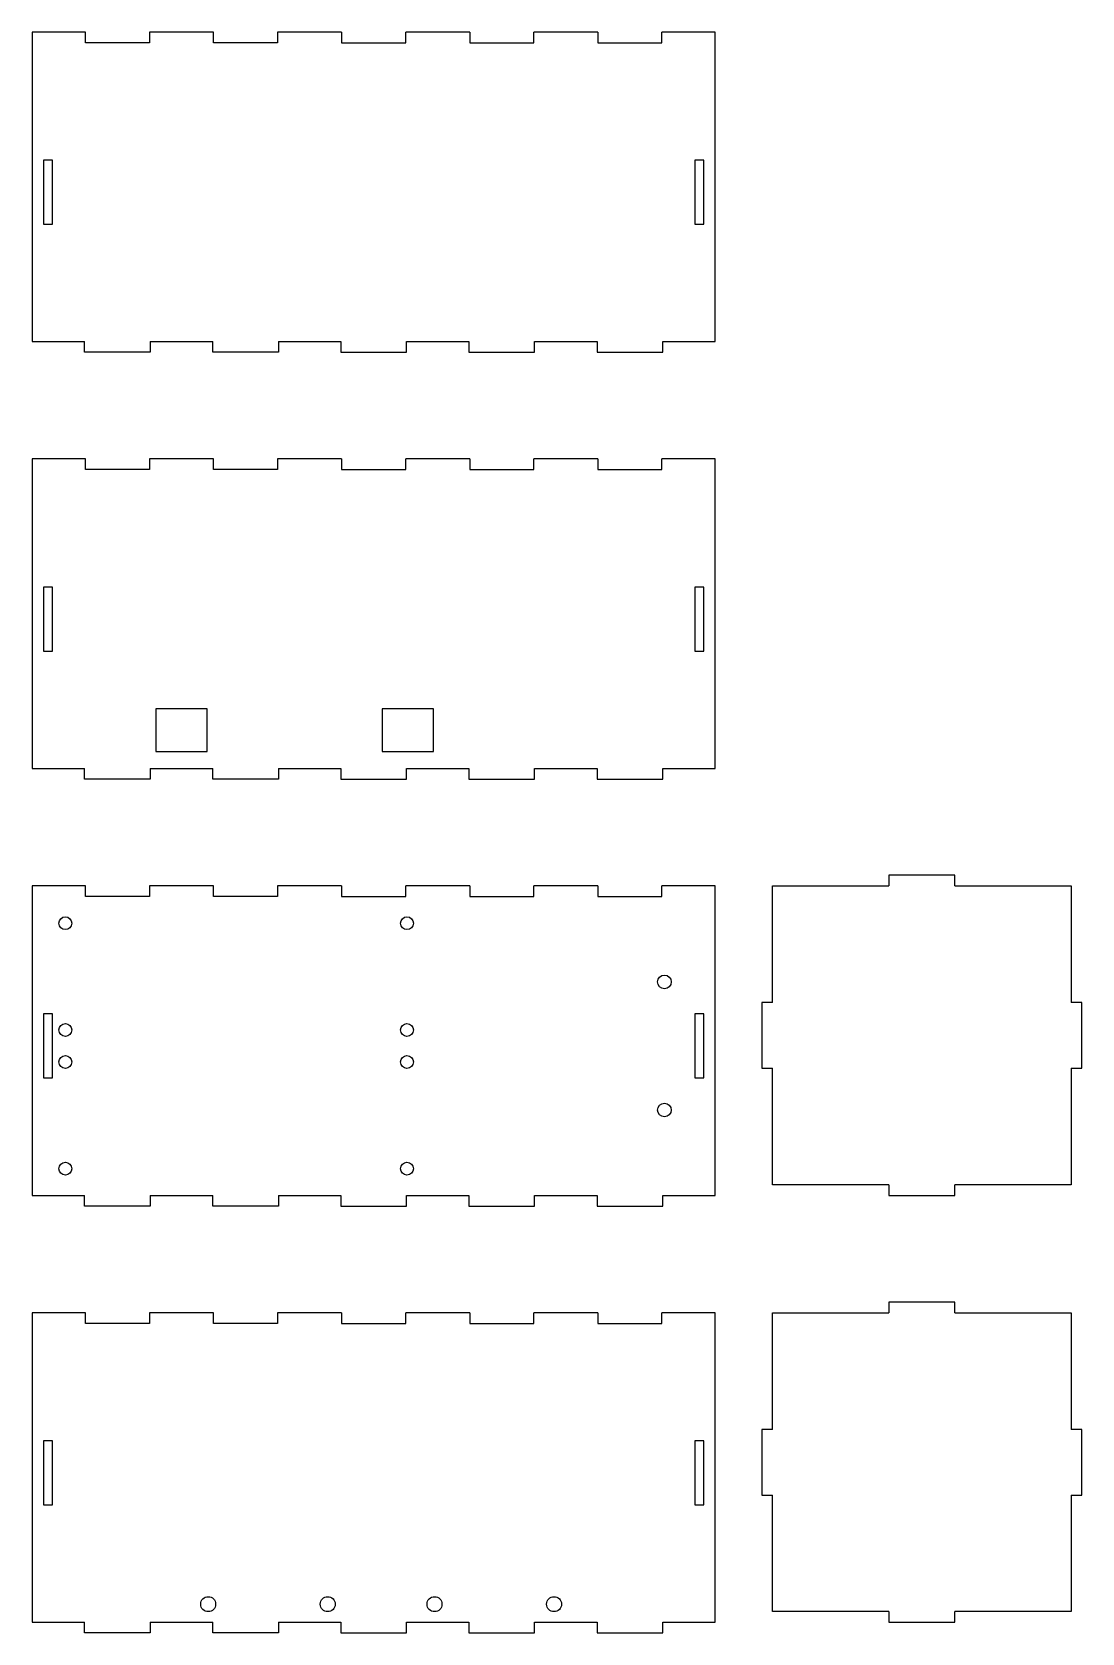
# Model space of a CAD drawing. Header units: millimetres. Extents: x 0 to 246, y 2 to 378.
import ezdxf

# ---------------------------------------------------------------- set-up
doc = ezdxf.new("R2010")
doc.units = ezdxf.units.MM

msp = doc.modelspace()

# ---------------------------------------------------------------- linework, layer by layer
at = {"color": 1}
for points in [[(12.5, 377.5), (0, 377.5), (0, 305), (12.3, 305)], [(27.5, 377.5), (27.5, 375), (12.5, 375), (12.5, 377.5)], [(42.5, 377.5), (27.5, 377.5)], [(57.5, 377.5), (57.5, 375), (42.5, 375), (42.5, 377.5)], [(72.5, 377.5), (57.5, 377.5)], [(72.5, 377.5), (72.5, 375), (87.5, 375), (87.5, 377.5)], [(102.5, 377.5), (87.5, 377.5)], [(102.5, 377.5), (102.5, 375), (117.5, 375), (117.5, 377.5)], [(132.5, 377.5), (117.5, 377.5)], [(132.5, 377.5), (132.5, 375), (147.5, 375), (147.5, 377.5)], [(147.7, 305), (160, 305), (160, 377.5), (147.5, 377.5)], [(27.7, 305), (27.7, 302.5), (12.3, 302.5), (12.3, 305)], [(27.7, 305), (42.3, 305)], [(57.7, 305), (57.7, 302.5), (42.3, 302.5), (42.3, 305)], [(57.7, 305), (72.3, 305)], [(72.3, 305), (72.3, 302.5), (87.7, 302.5), (87.7, 305)], [(87.7, 305), (102.3, 305)], [(102.3, 305), (102.3, 302.5), (117.7, 302.5), (117.7, 305)], [(117.7, 305), (132.3, 305)], [(132.3, 305), (132.3, 302.5), (147.7, 302.5), (147.7, 305)], [(12.5, 277.5), (0, 277.5), (0, 205), (12.3, 205)], [(27.5, 277.5), (27.5, 275), (12.5, 275), (12.5, 277.5)], [(42.5, 277.5), (27.5, 277.5)], [(57.5, 277.5), (57.5, 275), (42.5, 275), (42.5, 277.5)], [(72.5, 277.5), (57.5, 277.5)], [(72.5, 277.5), (72.5, 275), (87.5, 275), (87.5, 277.5)], [(102.5, 277.5), (87.5, 277.5)], [(102.5, 277.5), (102.5, 275), (117.5, 275), (117.5, 277.5)], [(132.5, 277.5), (117.5, 277.5)], [(132.5, 277.5), (132.5, 275), (147.5, 275), (147.5, 277.5)], [(147.7, 205), (160, 205), (160, 277.5), (147.5, 277.5)], [(27.7, 205), (27.7, 202.5), (12.3, 202.5), (12.3, 205)], [(27.7, 205), (42.3, 205)], [(57.7, 205), (57.7, 202.5), (42.3, 202.5), (42.3, 205)], [(57.7, 205), (72.3, 205)], [(72.3, 205), (72.3, 202.5), (87.7, 202.5), (87.7, 205)], [(87.7, 205), (102.3, 205)], [(102.3, 205), (102.3, 202.5), (117.7, 202.5), (117.7, 205)], [(117.7, 205), (132.3, 205)], [(132.3, 205), (132.3, 202.5), (147.7, 202.5), (147.7, 205)], [(216.06, 177.5), (216.06, 180), (200.66, 180), (200.66, 177.5)], [(12.5, 177.5), (0, 177.5), (0, 105), (12.3, 105)], [(27.5, 177.5), (27.5, 175), (12.5, 175), (12.5, 177.5)], [(42.5, 177.5), (27.5, 177.5)], [(57.5, 177.5), (57.5, 175), (42.5, 175), (42.5, 177.5)], [(72.5, 177.5), (57.5, 177.5)], [(72.5, 177.5), (72.5, 175), (87.5, 175), (87.5, 177.5)], [(102.5, 177.5), (87.5, 177.5)], [(102.5, 177.5), (102.5, 175), (117.5, 175), (117.5, 177.5)], [(132.5, 177.5), (117.5, 177.5)], [(132.5, 177.5), (132.5, 175), (147.5, 175), (147.5, 177.5)], [(147.7, 105), (160, 105), (160, 177.5), (147.5, 177.5)], [(173.36, 150.2), (173.36, 177.5), (200.66, 177.5)], [(216.06, 177.5), (243.36, 177.5), (243.36, 150.2)], [(173.36, 150.2), (170.86, 150.2), (170.86, 134.8), (173.36, 134.8)], [(243.36, 134.8), (245.86, 134.8), (245.86, 150.2), (243.36, 150.2)], [(200.66, 107.5), (173.36, 107.5), (173.36, 134.8)], [(243.36, 134.8), (243.36, 107.5), (216.06, 107.5)], [(27.7, 105), (27.7, 102.5), (12.3, 102.5), (12.3, 105)], [(27.7, 105), (42.3, 105)], [(57.7, 105), (57.7, 102.5), (42.3, 102.5), (42.3, 105)], [(57.7, 105), (72.3, 105)], [(72.3, 105), (72.3, 102.5), (87.7, 102.5), (87.7, 105)], [(87.7, 105), (102.3, 105)], [(102.3, 105), (102.3, 102.5), (117.7, 102.5), (117.7, 105)], [(117.7, 105), (132.3, 105)], [(132.3, 105), (132.3, 102.5), (147.7, 102.5), (147.7, 105)], [(200.66, 107.5), (200.66, 105), (216.06, 105), (216.06, 107.5)], [(216.06, 77.5), (216.06, 80), (200.66, 80), (200.66, 77.5)], [(12.5, 77.5), (0, 77.5), (0, 5), (12.3, 5)], [(27.5, 77.5), (27.5, 75), (12.5, 75), (12.5, 77.5)], [(42.5, 77.5), (27.5, 77.5)], [(57.5, 77.5), (57.5, 75), (42.5, 75), (42.5, 77.5)], [(72.5, 77.5), (57.5, 77.5)], [(72.5, 77.5), (72.5, 75), (87.5, 75), (87.5, 77.5)], [(102.5, 77.5), (87.5, 77.5)], [(102.5, 77.5), (102.5, 75), (117.5, 75), (117.5, 77.5)], [(132.5, 77.5), (117.5, 77.5)], [(132.5, 77.5), (132.5, 75), (147.5, 75), (147.5, 77.5)], [(147.7, 5), (160, 5), (160, 77.5), (147.5, 77.5)], [(173.36, 50.2), (173.36, 77.5), (200.66, 77.5)], [(216.06, 77.5), (243.36, 77.5), (243.36, 50.2)], [(173.36, 50.2), (170.86, 50.2), (170.86, 34.8), (173.36, 34.8)], [(243.36, 34.8), (245.86, 34.8), (245.86, 50.2), (243.36, 50.2)], [(200.66, 7.5), (173.36, 7.5), (173.36, 34.8)], [(243.36, 34.8), (243.36, 7.5), (216.06, 7.5)], [(200.66, 7.5), (200.66, 5), (216.06, 5), (216.06, 7.5)], [(27.7, 5), (27.7, 2.5), (12.3, 2.5), (12.3, 5)], [(27.7, 5), (42.3, 5)], [(57.7, 5), (57.7, 2.5), (42.3, 2.5), (42.3, 5)], [(57.7, 5), (72.3, 5)], [(72.3, 5), (72.3, 2.5), (87.7, 2.5), (87.7, 5)], [(87.7, 5), (102.3, 5)], [(102.3, 5), (102.3, 2.5), (117.7, 2.5), (117.7, 5)], [(117.7, 5), (132.3, 5)], [(132.3, 5), (132.3, 2.5), (147.7, 2.5), (147.7, 5)]]:
    msp.add_lwpolyline(points, dxfattribs=at)
for points in [[(2.7, 332.5), (4.8, 332.5), (4.8, 347.5), (2.7, 347.5)], [(155.2, 332.5), (157.3, 332.5), (157.3, 347.5), (155.2, 347.5)], [(2.7, 232.5), (4.8, 232.5), (4.8, 247.5), (2.7, 247.5)], [(155.2, 232.5), (157.3, 232.5), (157.3, 247.5), (155.2, 247.5)], [(29, 209), (41, 209), (41, 219), (29, 219)], [(82, 209), (94, 209), (94, 219), (82, 219)], [(2.7, 132.5), (4.8, 132.5), (4.8, 147.5), (2.7, 147.5)], [(155.2, 132.5), (157.3, 132.5), (157.3, 147.5), (155.2, 147.5)], [(2.7, 32.5), (4.8, 32.5), (4.8, 47.5), (2.7, 47.5)], [(155.2, 32.5), (157.3, 32.5), (157.3, 47.5), (155.2, 47.5)]]:
    msp.add_lwpolyline(points, close=True, dxfattribs=at)
for centre, radius in [((7.8, 168.75), 1.5), ((87.8, 168.75), 1.5), ((148.1, 155), 1.6), ((7.8, 143.75), 1.5), ((87.8, 143.75), 1.5), ((7.8, 136.25), 1.5), ((87.8, 136.25), 1.5), ((148.1, 125), 1.6), ((7.8, 111.25), 1.5), ((87.8, 111.25), 1.5), ((41.25, 9.25), 1.75), ((69.25, 9.25), 1.75), ((94.25, 9.25), 1.75), ((122.25, 9.25), 1.75)]:
    msp.add_circle(centre, radius, dxfattribs=at)

doc.saveas('drawing.dxf')
